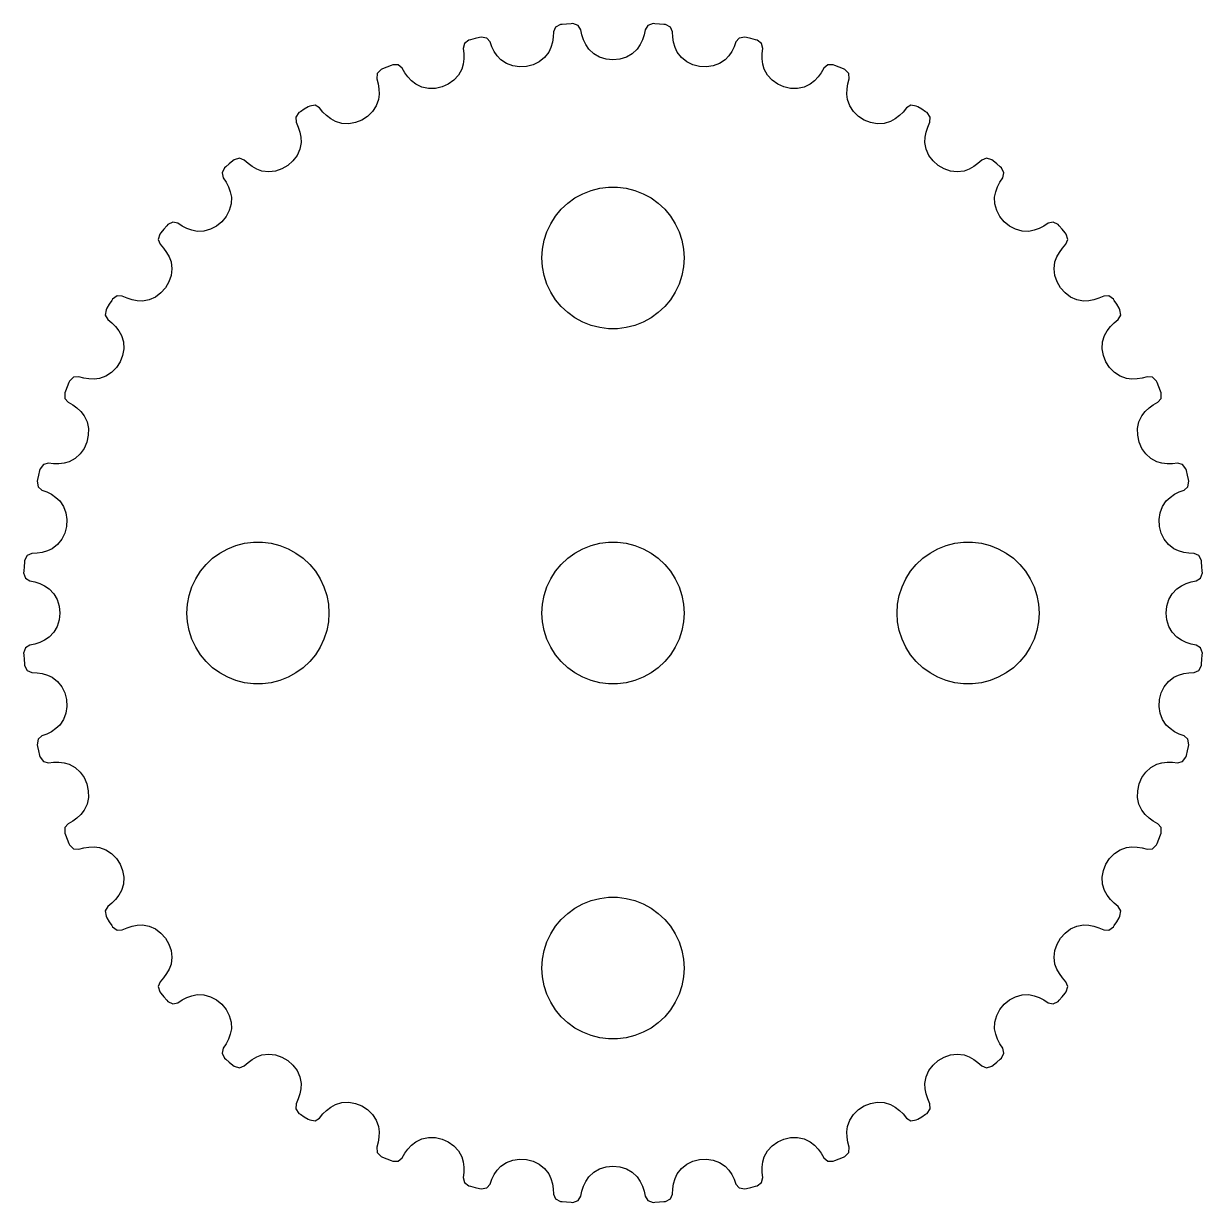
# Model space of a CAD drawing. Header units: metres. Extents: x -14 to 14, y 96 to 232.
# Drawn here: x -12.45 to 12.45, y 207.55 to 232.45 of the extents above; entities that cross this region are included whole.
import ezdxf

# ---------------------------------------------------------------- set-up
doc = ezdxf.new("R2010")
doc.units = ezdxf.units.M

msp = doc.modelspace()

# ---------------------------------------------------------------- linework, layer by layer
for p, q in [((-1.21602, 232.375), (-1.25708, 232.274)), ((-1.11101, 232.429), (-1.21602, 232.375)), ((-1.07671, 232.432), (-1.11101, 232.429)), ((-0.979034, 232.44), (-1.07671, 232.432)), ((-0.881302, 232.447), (-0.979034, 232.44)), ((-0.846939, 232.45), (-0.881302, 232.447)), ((-0.734589, 232.412), (-0.846939, 232.45)), ((-0.678375, 232.319), (-0.734589, 232.412)), ((-0.655991, 232.211), (-0.678375, 232.319)), ((0.678375, 232.319), (0.656052, 232.211)), ((0.734741, 232.412), (0.678375, 232.319)), ((0.846939, 232.45), (0.734741, 232.412)), ((0.881302, 232.447), (0.846939, 232.45)), ((0.979034, 232.44), (0.881302, 232.447)), ((1.07671, 232.432), (0.979034, 232.44)), ((1.11101, 232.429), (1.07671, 232.432)), ((1.21616, 232.374), (1.11101, 232.429)), ((1.25708, 232.274), (1.21616, 232.374)), ((-3.04161, 232.102), (-3.13686, 232.032)), ((-3.00822, 232.11), (-3.04161, 232.102)), ((-2.91301, 232.134), (-3.00822, 232.11)), ((-2.81763, 232.156), (-2.91301, 232.134)), ((-2.78404, 232.164), (-2.81763, 232.156)), ((-2.66728, 232.145), (-2.78404, 232.164)), ((-2.59717, 232.061), (-2.66728, 232.145)), ((-1.26227, 232.163), (-1.28096, 232.055)), ((-1.25708, 232.274), (-1.26227, 232.163)), ((-0.620392, 232.107), (-0.655991, 232.211)), ((-0.572189, 232.006), (-0.620392, 232.107)), ((0.620544, 232.107), (0.572357, 232.006)), ((0.656052, 232.211), (0.620544, 232.107)), ((1.26231, 232.163), (1.25708, 232.274)), ((1.28111, 232.055), (1.26231, 232.163)), ((2.66742, 232.145), (2.59717, 232.061)), ((2.78404, 232.164), (2.66742, 232.145)), ((2.81763, 232.156), (2.78404, 232.164)), ((2.91301, 232.134), (2.81763, 232.156)), ((3.00822, 232.11), (2.91301, 232.134)), ((3.04161, 232.102), (3.00822, 232.11)), ((3.13699, 232.032), (3.04161, 232.102)), ((-3.13686, 232.032), (-3.16162, 231.926)), ((-3.16162, 231.926), (-3.14952, 231.816)), ((-2.55817, 231.958), (-2.59717, 232.061)), ((-2.50664, 231.86), (-2.55817, 231.958)), ((-2.44327, 231.769), (-2.50664, 231.86)), ((-1.35741, 231.843), (-1.44673, 231.731)), ((-1.31281, 231.948), (-1.35741, 231.843)), ((-1.28096, 232.055), (-1.31281, 231.948)), ((-0.511993, 231.91), (-0.572189, 232.006)), ((-0.406158, 231.813), (-0.511993, 231.91)), ((0.511993, 231.91), (0.406158, 231.813)), ((0.572357, 232.006), (0.511993, 231.91)), ((1.31297, 231.948), (1.28111, 232.055)), ((1.35741, 231.843), (1.31297, 231.948)), ((1.44673, 231.731), (1.35741, 231.843)), ((2.50679, 231.86), (2.44344, 231.769)), ((2.55823, 231.958), (2.50679, 231.86)), ((2.59717, 232.061), (2.55823, 231.958)), ((3.16162, 231.926), (3.13699, 232.032)), ((3.14957, 231.816), (3.16162, 231.926)), ((-4.6526, 231.578), (-4.68457, 231.566)), ((-4.53429, 231.578), (-4.6526, 231.578)), ((-4.452, 231.507), (-4.53429, 231.578)), ((-3.16565, 231.595), (-3.19341, 231.485)), ((-3.15094, 231.706), (-3.16565, 231.595)), ((-3.14952, 231.816), (-3.15094, 231.706)), ((-2.3688, 231.683), (-2.44327, 231.769)), ((-2.24907, 231.604), (-2.3688, 231.683)), ((-2.11508, 231.554), (-2.24907, 231.604)), ((-1.6877, 231.578), (-1.82796, 231.541)), ((-1.55872, 231.642), (-1.6877, 231.578)), ((-1.44673, 231.731), (-1.55872, 231.642)), ((-0.281647, 231.742), (-0.406158, 231.813)), ((-0.144287, 231.7), (-0.281647, 231.742)), ((0, 231.685), (-0.144287, 231.7)), ((0.144287, 231.7), (0, 231.685)), ((0.281647, 231.742), (0.144287, 231.7)), ((0.406158, 231.813), (0.281647, 231.742)), ((1.55872, 231.642), (1.44673, 231.731)), ((1.6877, 231.578), (1.55872, 231.642)), ((1.82796, 231.541), (1.6877, 231.578)), ((2.24907, 231.604), (2.11508, 231.554)), ((2.3688, 231.683), (2.24907, 231.604)), ((2.44344, 231.769), (2.3688, 231.683)), ((3.15109, 231.706), (3.14957, 231.816)), ((3.16582, 231.595), (3.15109, 231.706)), ((3.19341, 231.485), (3.16582, 231.595)), ((4.53441, 231.578), (4.452, 231.507)), ((4.6526, 231.578), (4.53441, 231.578)), ((4.68457, 231.566), (4.6526, 231.578)), ((-4.98044, 231.393), (-4.9883, 231.284)), ((-4.89732, 231.477), (-4.98044, 231.393)), ((-4.86566, 231.491), (-4.89732, 231.477)), ((-4.77527, 231.529), (-4.86566, 231.491)), ((-4.68457, 231.566), (-4.77527, 231.529)), ((-4.39735, 231.411), (-4.452, 231.507)), ((-4.33116, 231.322), (-4.39735, 231.411)), ((-4.2542, 231.241), (-4.33116, 231.322)), ((-3.26402, 231.36), (-3.3607, 231.255)), ((-3.19341, 231.485), (-3.26402, 231.36)), ((-1.97273, 231.533), (-2.11508, 231.554)), ((-1.82796, 231.541), (-1.97273, 231.533)), ((1.97273, 231.533), (1.82796, 231.541)), ((2.11508, 231.554), (1.97273, 231.533)), ((3.26402, 231.36), (3.19341, 231.485)), ((3.3607, 231.255), (3.26402, 231.36)), ((4.3313, 231.322), (4.25436, 231.241)), ((4.3974, 231.411), (4.3313, 231.322)), ((4.452, 231.507), (4.3974, 231.411)), ((4.77527, 231.529), (4.68457, 231.566)), ((4.86566, 231.491), (4.77527, 231.529)), ((4.89732, 231.477), (4.86566, 231.491)), ((4.98058, 231.393), (4.89732, 231.477)), ((4.9883, 231.284), (4.98058, 231.393)), ((-4.9883, 231.284), (-4.95921, 231.178)), ((-4.95921, 231.178), (-4.94334, 231.069)), ((-4.16728, 231.169), (-4.2542, 231.241)), ((-4.03661, 231.109), (-4.16728, 231.169)), ((-3.89644, 231.081), (-4.03661, 231.109)), ((-3.75259, 231.082), (-3.89644, 231.081)), ((-3.6109, 231.113), (-3.75259, 231.082)), ((-3.47813, 231.172), (-3.6109, 231.113)), ((-3.3607, 231.255), (-3.47813, 231.172)), ((3.47813, 231.172), (3.3607, 231.255)), ((3.6109, 231.113), (3.47813, 231.172)), ((3.75259, 231.082), (3.6109, 231.113)), ((3.89644, 231.081), (3.75259, 231.082)), ((4.03661, 231.109), (3.89644, 231.081)), ((4.16728, 231.169), (4.03661, 231.109)), ((4.25436, 231.241), (4.16728, 231.169)), ((4.94348, 231.069), (4.95926, 231.178)), ((4.95926, 231.178), (4.9883, 231.284)), ((-4.95076, 230.844), (-5.00095, 230.71)), ((-4.94055, 230.957), (-4.95076, 230.844)), ((-4.94334, 231.069), (-4.94055, 230.957)), ((4.9407, 230.957), (4.94348, 231.069)), ((4.95076, 230.844), (4.9407, 230.957)), ((5.00095, 230.71), (4.95076, 230.844)), ((-6.6033, 230.588), (-6.63245, 230.57)), ((-6.51994, 230.64), (-6.6033, 230.588)), ((-6.43617, 230.69), (-6.51994, 230.64)), ((-6.4066, 230.708), (-6.43617, 230.69)), ((-6.28964, 230.726), (-6.4066, 230.708)), ((-6.19719, 230.668), (-6.28964, 230.726)), ((-6.12827, 230.582), (-6.19719, 230.668)), ((-6.04903, 230.505), (-6.12827, 230.582)), ((-5.07996, 230.59), (-5.18292, 230.49)), ((-5.00095, 230.71), (-5.07996, 230.59)), ((5.07996, 230.59), (5.00095, 230.71)), ((5.18292, 230.49), (5.07996, 230.59)), ((6.12831, 230.582), (6.04916, 230.505)), ((6.19719, 230.668), (6.12831, 230.582)), ((6.28976, 230.726), (6.19719, 230.668)), ((6.4066, 230.708), (6.28976, 230.726)), ((6.43617, 230.69), (6.4066, 230.708)), ((6.51994, 230.64), (6.43617, 230.69)), ((6.6033, 230.588), (6.51994, 230.64)), ((6.63245, 230.57), (6.6033, 230.588)), ((-6.63245, 230.57), (-6.7014, 230.474)), ((-6.7014, 230.474), (-6.69214, 230.365)), ((-6.69214, 230.365), (-6.64679, 230.265)), ((-5.96037, 230.438), (-6.04903, 230.505)), ((-5.86316, 230.379), (-5.96037, 230.438)), ((-5.72475, 230.341), (-5.86316, 230.379)), ((-5.58186, 230.335), (-5.72475, 230.341)), ((-5.44006, 230.359), (-5.58186, 230.335)), ((-5.30495, 230.412), (-5.44006, 230.359)), ((-5.18292, 230.49), (-5.30495, 230.412)), ((5.30495, 230.412), (5.18292, 230.49)), ((5.44006, 230.359), (5.30495, 230.412)), ((5.58186, 230.335), (5.44006, 230.359)), ((5.72475, 230.341), (5.58186, 230.335)), ((5.86316, 230.379), (5.72475, 230.341)), ((5.96053, 230.437), (5.86316, 230.379)), ((6.04916, 230.505), (5.96053, 230.437)), ((6.70151, 230.474), (6.63245, 230.57)), ((6.64684, 230.265), (6.69214, 230.365)), ((6.69214, 230.365), (6.70151, 230.474)), ((-6.64679, 230.265), (-6.61401, 230.159)), ((-6.61401, 230.159), (-6.59381, 230.049)), ((6.59395, 230.049), (6.61414, 230.159)), ((6.61414, 230.159), (6.64684, 230.265)), ((-6.58621, 229.936), (-6.61473, 229.795)), ((-6.59381, 230.049), (-6.58621, 229.936)), ((6.58621, 229.936), (6.59395, 230.049)), ((6.61473, 229.795), (6.58621, 229.936)), ((-7.89012, 229.61), (-8.00284, 229.574)), ((-7.78981, 229.568), (-7.89012, 229.61)), ((-6.6741, 229.665), (-6.7601, 229.55)), ((-6.61473, 229.795), (-6.6741, 229.665)), ((6.6741, 229.665), (6.61473, 229.795)), ((6.7601, 229.55), (6.6741, 229.665)), ((7.89024, 229.61), (7.78981, 229.568)), ((8.00284, 229.574), (7.89024, 229.61)), ((-8.20425, 229.402), (-8.25734, 229.296)), ((-8.17833, 229.425), (-8.20425, 229.402)), ((-8.10406, 229.489), (-8.17833, 229.425)), ((-8.02928, 229.552), (-8.10406, 229.489)), ((-8.00284, 229.574), (-8.02928, 229.552)), ((-7.70827, 229.493), (-7.78981, 229.568)), ((-7.61795, 229.43), (-7.70827, 229.493)), ((-7.51978, 229.377), (-7.61795, 229.43)), ((-7.41466, 229.334), (-7.51978, 229.377)), ((-7.27193, 229.318), (-7.41466, 229.334)), ((-7.12982, 229.334), (-7.27193, 229.318)), ((-6.99358, 229.38), (-7.12982, 229.334)), ((-6.86835, 229.453), (-6.99358, 229.38)), ((-6.7601, 229.55), (-6.86835, 229.453)), ((6.86835, 229.453), (6.7601, 229.55)), ((6.99358, 229.38), (6.86835, 229.453)), ((7.12982, 229.334), (6.99358, 229.38)), ((7.27193, 229.318), (7.12982, 229.334)), ((7.41466, 229.334), (7.27193, 229.318)), ((7.51991, 229.377), (7.41466, 229.334)), ((7.61809, 229.43), (7.51991, 229.377)), ((7.70831, 229.493), (7.61809, 229.43)), ((7.78981, 229.568), (7.70831, 229.493)), ((8.02928, 229.552), (8.00284, 229.574)), ((8.10406, 229.489), (8.02928, 229.552)), ((8.17833, 229.425), (8.10406, 229.489)), ((8.20425, 229.402), (8.17833, 229.425)), ((8.25745, 229.296), (8.20425, 229.402)), ((-8.25734, 229.296), (-8.23122, 229.191)), ((-8.23122, 229.191), (-8.17072, 229.099)), ((-8.17072, 229.099), (-8.12183, 228.999)), ((8.12193, 228.999), (8.17075, 229.098)), ((8.17075, 229.098), (8.23122, 229.191)), ((8.23122, 229.191), (8.25745, 229.296)), ((-8.12183, 228.999), (-8.08469, 228.894)), ((-8.08469, 228.894), (-8.05949, 228.784)), ((-0.803726, 228.766), (-0.638657, 228.857)), ((-0.638657, 228.857), (-0.463516, 228.927)), ((-0.463516, 228.927), (-0.281067, 228.973)), ((-0.281067, 228.973), (-0.094177, 228.997)), ((-0.094177, 228.997), (0.094177, 228.997)), ((0.094177, 228.997), (0.281067, 228.973)), ((0.281067, 228.973), (0.463516, 228.927)), ((0.463516, 228.927), (0.638657, 228.857)), ((0.638657, 228.857), (0.803726, 228.766)), ((8.05949, 228.784), (8.08481, 228.894)), ((8.08481, 228.894), (8.12193, 228.999)), ((-8.06563, 228.64), (-8.10393, 228.502)), ((-8.05949, 228.784), (-8.06563, 228.64)), ((-1.09344, 228.527), (-0.956131, 228.656)), ((-0.956131, 228.656), (-0.803726, 228.766)), ((0.803726, 228.766), (0.956131, 228.656)), ((0.956131, 228.656), (1.09344, 228.527)), ((8.06563, 228.64), (8.05949, 228.784)), ((8.10393, 228.502), (8.06563, 228.64)), ((-8.17082, 228.375), (-8.26263, 228.263)), ((-8.10393, 228.502), (-8.17082, 228.375)), ((-1.31445, 228.223), (-1.21352, 228.382)), ((-1.21352, 228.382), (-1.09344, 228.527)), ((1.09344, 228.527), (1.21352, 228.382)), ((1.21352, 228.382), (1.31445, 228.223)), ((8.17082, 228.375), (8.10393, 228.502)), ((8.26263, 228.263), (8.17082, 228.375)), ((-9.48863, 228.104), (-9.552, 228.029)), ((-9.4247, 228.178), (-9.48863, 228.104)), ((-9.40202, 228.204), (-9.4247, 228.178)), ((-9.29633, 228.257), (-9.40202, 228.204)), ((-9.1906, 228.231), (-9.29633, 228.257)), ((-9.09848, 228.171), (-9.1906, 228.231)), ((-8.9993, 228.122), (-9.09848, 228.171)), ((-8.89401, 228.085), (-8.9993, 228.122)), ((-8.78358, 228.059), (-8.89401, 228.085)), ((-8.50224, 228.104), (-8.64003, 228.066)), ((-8.37488, 228.171), (-8.50224, 228.104)), ((-8.26263, 228.263), (-8.37488, 228.171)), ((-1.39465, 228.052), (-1.31445, 228.223)), ((1.31445, 228.223), (1.39465, 228.052)), ((8.37488, 228.171), (8.26263, 228.263)), ((8.50224, 228.104), (8.37488, 228.171)), ((8.64003, 228.066), (8.50224, 228.104)), ((8.89413, 228.085), (8.78358, 228.059)), ((8.99942, 228.122), (8.89413, 228.085)), ((9.09851, 228.171), (8.99942, 228.122)), ((9.1906, 228.231), (9.09851, 228.171)), ((9.29643, 228.257), (9.1906, 228.231)), ((9.40202, 228.204), (9.29643, 228.257)), ((9.4247, 228.178), (9.40202, 228.204)), ((9.48863, 228.104), (9.4247, 228.178)), ((9.552, 228.029), (9.48863, 228.104)), ((-9.57405, 228.003), (-9.60997, 227.89)), ((-9.60997, 227.89), (-9.5676, 227.79)), ((-9.552, 228.029), (-9.57405, 228.003)), ((-8.64003, 228.066), (-8.78358, 228.059)), ((-1.48816, 227.688), (-1.45287, 227.873)), ((-1.45287, 227.873), (-1.39465, 228.052)), ((1.39465, 228.052), (1.45287, 227.873)), ((1.45287, 227.873), (1.48816, 227.688)), ((8.78358, 228.059), (8.64003, 228.066)), ((9.57405, 228.003), (9.552, 228.029)), ((9.5676, 227.79), (9.61005, 227.89)), ((9.61005, 227.89), (9.57405, 228.003)), ((-9.5676, 227.79), (-9.49344, 227.708)), ((-9.49344, 227.708), (-9.42964, 227.618)), ((-9.42964, 227.618), (-9.37651, 227.52)), ((-1.5, 227.5), (-1.48816, 227.688)), ((1.48816, 227.688), (1.5, 227.5)), ((9.37662, 227.52), (9.42973, 227.618)), ((9.42973, 227.618), (9.49347, 227.708)), ((9.49347, 227.708), (9.5676, 227.79)), ((-9.37651, 227.52), (-9.33434, 227.415)), ((-9.33434, 227.415), (-9.31793, 227.272)), ((-1.48816, 227.312), (-1.5, 227.5)), ((1.5, 227.5), (1.48816, 227.312)), ((9.31793, 227.272), (9.33434, 227.415)), ((9.33434, 227.415), (9.37662, 227.52)), ((-9.3342, 227.13), (-9.38034, 226.994)), ((-9.31793, 227.272), (-9.3342, 227.13)), ((-1.45287, 227.127), (-1.48816, 227.312)), ((-1.39465, 226.948), (-1.45287, 227.127)), ((1.45287, 227.127), (1.39465, 226.948)), ((1.48816, 227.312), (1.45287, 227.127)), ((9.3342, 227.13), (9.31793, 227.272)), ((9.38034, 226.994), (9.3342, 227.13)), ((-9.45348, 226.868), (-9.54997, 226.76)), ((-9.38034, 226.994), (-9.45348, 226.868)), ((-1.31445, 226.777), (-1.39465, 226.948)), ((1.39465, 226.948), (1.31445, 226.777)), ((9.45348, 226.868), (9.38034, 226.994)), ((9.54997, 226.76), (9.45348, 226.868)), ((-10.588, 226.603), (-10.6396, 226.52)), ((-10.5697, 226.632), (-10.588, 226.603)), ((-10.4736, 226.702), (-10.5697, 226.632)), ((-10.3651, 226.692), (-10.4736, 226.702)), ((-10.2646, 226.647), (-10.3651, 226.692)), ((-10.1591, 226.614), (-10.2646, 226.647)), ((-10.0493, 226.594), (-10.1591, 226.614)), ((-9.93622, 226.586), (-10.0493, 226.594)), ((-9.79541, 226.615), (-9.93622, 226.586)), ((-9.6653, 226.674), (-9.79541, 226.615)), ((-9.54997, 226.76), (-9.6653, 226.674)), ((-1.21352, 226.618), (-1.31445, 226.777)), ((-1.09344, 226.473), (-1.21352, 226.618)), ((1.21352, 226.618), (1.09344, 226.473)), ((1.31445, 226.777), (1.21352, 226.618)), ((9.6653, 226.674), (9.54997, 226.76)), ((9.79541, 226.615), (9.6653, 226.674)), ((9.93622, 226.586), (9.79541, 226.615)), ((10.0494, 226.594), (9.93622, 226.586)), ((10.1591, 226.614), (10.0494, 226.594)), ((10.2647, 226.647), (10.1591, 226.614)), ((10.3651, 226.692), (10.2647, 226.647)), ((10.4737, 226.701), (10.3651, 226.692)), ((10.5697, 226.632), (10.4737, 226.701)), ((10.588, 226.603), (10.5697, 226.632)), ((10.6396, 226.52), (10.588, 226.603)), ((-10.7081, 226.407), (-10.726, 226.29)), ((-10.6904, 226.436), (-10.7081, 226.407)), ((-10.6396, 226.52), (-10.6904, 226.436)), ((-0.956131, 226.344), (-1.09344, 226.473)), ((-0.803726, 226.234), (-0.956131, 226.344)), ((0.956131, 226.344), (0.803726, 226.234)), ((1.09344, 226.473), (0.956131, 226.344)), ((10.6904, 226.436), (10.6396, 226.52)), ((10.7081, 226.407), (10.6904, 226.436)), ((10.726, 226.29), (10.7081, 226.407)), ((-10.726, 226.29), (-10.6684, 226.197)), ((-10.6684, 226.197), (-10.5824, 226.128)), ((-10.5824, 226.128), (-10.5053, 226.049)), ((-0.638657, 226.143), (-0.803726, 226.234)), ((-0.463516, 226.073), (-0.638657, 226.143)), ((0.638657, 226.143), (0.463516, 226.073)), ((0.803726, 226.234), (0.638657, 226.143)), ((10.5054, 226.049), (10.5824, 226.128)), ((10.5824, 226.128), (10.6684, 226.197)), ((10.6684, 226.197), (10.726, 226.29)), ((-10.5053, 226.049), (-10.4374, 225.961)), ((-10.4374, 225.961), (-10.3793, 225.863)), ((-10.3793, 225.863), (-10.3408, 225.725)), ((-0.281067, 226.027), (-0.463516, 226.073)), ((-0.094177, 226.003), (-0.281067, 226.027)), ((0.094177, 226.003), (-0.094177, 226.003)), ((0.281067, 226.027), (0.094177, 226.003)), ((0.463516, 226.073), (0.281067, 226.027)), ((10.3408, 225.725), (10.3793, 225.863)), ((10.3793, 225.863), (10.4375, 225.96)), ((10.4375, 225.96), (10.5054, 226.049)), ((-10.3408, 225.725), (-10.3346, 225.582)), ((10.3346, 225.582), (10.3408, 225.725)), ((-10.3589, 225.44), (-10.4115, 225.305)), ((-10.3346, 225.582), (-10.3589, 225.44)), ((10.3589, 225.44), (10.3346, 225.582)), ((10.4115, 225.305), (10.3589, 225.44)), ((-10.4899, 225.183), (-10.5904, 225.08)), ((-10.4115, 225.305), (-10.4899, 225.183)), ((10.4899, 225.183), (10.4115, 225.305)), ((10.5904, 225.08), (10.4899, 225.183)), ((-11.4907, 224.866), (-11.5285, 224.775)), ((-11.4771, 224.897), (-11.4907, 224.866)), ((-11.393, 224.981), (-11.4771, 224.897)), ((-11.2844, 224.988), (-11.393, 224.981)), ((-11.1781, 224.959), (-11.2844, 224.988)), ((-11.0687, 224.943), (-11.1781, 224.959)), ((-10.9571, 224.941), (-11.0687, 224.943)), ((-10.8442, 224.951), (-10.9571, 224.941)), ((-10.7096, 225.001), (-10.8442, 224.951)), ((-10.5904, 225.08), (-10.7096, 225.001)), ((10.7096, 225.001), (10.5904, 225.08)), ((10.8442, 224.951), (10.7096, 225.001)), ((10.9571, 224.941), (10.8442, 224.951)), ((11.0687, 224.943), (10.9571, 224.941)), ((11.1781, 224.959), (11.0687, 224.943)), ((11.2844, 224.988), (11.1781, 224.959)), ((11.3931, 224.98), (11.2844, 224.988)), ((11.4771, 224.897), (11.3931, 224.98)), ((11.4907, 224.866), (11.4771, 224.897)), ((11.5285, 224.775), (11.4907, 224.866)), ((-11.5657, 224.685), (-11.5785, 224.653)), ((-11.5785, 224.653), (-11.5778, 224.534)), ((-11.5285, 224.775), (-11.5657, 224.685)), ((11.5657, 224.685), (11.5285, 224.775)), ((11.5785, 224.653), (11.5657, 224.685)), ((11.5779, 224.534), (11.5785, 224.653)), ((-11.5778, 224.534), (-11.5065, 224.452)), ((-11.5065, 224.452), (-11.4108, 224.397)), ((-11.4108, 224.397), (-11.3223, 224.331)), ((11.3223, 224.331), (11.4108, 224.397)), ((11.4108, 224.397), (11.5065, 224.452)), ((11.5065, 224.452), (11.5779, 224.534)), ((-11.3223, 224.331), (-11.2414, 224.254)), ((-11.2414, 224.254), (-11.1687, 224.167)), ((-11.1687, 224.167), (-11.109, 224.037)), ((11.109, 224.037), (11.1687, 224.167)), ((11.1687, 224.167), (11.2414, 224.254)), ((11.2414, 224.254), (11.3223, 224.331)), ((-11.109, 224.037), (-11.0806, 223.896)), ((-11.0806, 223.896), (-11.0824, 223.753)), ((11.0806, 223.896), (11.109, 224.037)), ((11.0824, 223.753), (11.0806, 223.896)), ((-11.1132, 223.611), (-11.1716, 223.478)), ((-11.0824, 223.753), (-11.1132, 223.611)), ((11.1132, 223.611), (11.0824, 223.753)), ((11.1716, 223.478), (11.1132, 223.611)), ((-11.2547, 223.361), (-11.36, 223.264)), ((-11.1716, 223.478), (-11.2547, 223.361)), ((11.2547, 223.361), (11.1716, 223.478)), ((11.36, 223.264), (11.2547, 223.361)), ((-12.0319, 223.137), (-12.1019, 223.042)), ((-11.9258, 223.162), (-12.0319, 223.137)), ((-11.8163, 223.15), (-11.9258, 223.162)), ((-11.7057, 223.151), (-11.8163, 223.15)), ((-11.5951, 223.166), (-11.7057, 223.151)), ((-11.4852, 223.193), (-11.5951, 223.166)), ((-11.36, 223.264), (-11.4852, 223.193)), ((11.4852, 223.193), (11.36, 223.264)), ((11.5951, 223.166), (11.4852, 223.193)), ((11.7058, 223.151), (11.5951, 223.166)), ((11.8163, 223.15), (11.7058, 223.151)), ((11.9258, 223.162), (11.8163, 223.15)), ((12.0319, 223.137), (11.9258, 223.162)), ((12.1019, 223.042), (12.0319, 223.137)), ((-12.1336, 222.913), (-12.1561, 222.818)), ((-12.1104, 223.008), (-12.1336, 222.913)), ((-12.1019, 223.042), (-12.1104, 223.008)), ((12.1104, 223.008), (12.1019, 223.042)), ((12.1336, 222.913), (12.1104, 223.008)), ((12.1561, 222.818), (12.1336, 222.913)), ((-12.1561, 222.818), (-12.1638, 222.784)), ((-12.1638, 222.784), (-12.1446, 222.667)), ((-12.1446, 222.667), (-12.0613, 222.597)), ((12.0613, 222.597), (12.1447, 222.667)), ((12.1447, 222.667), (12.1638, 222.784)), ((12.1638, 222.784), (12.1561, 222.818)), ((-12.0613, 222.597), (-11.9582, 222.558)), ((-11.9582, 222.558), (-11.8604, 222.507)), ((-11.8604, 222.507), (-11.7685, 222.443)), ((-11.7685, 222.443), (-11.6831, 222.369)), ((-11.6831, 222.369), (-11.6037, 222.249)), ((11.6037, 222.249), (11.6831, 222.369)), ((11.6831, 222.369), (11.7685, 222.443)), ((11.7685, 222.443), (11.8604, 222.507)), ((11.8604, 222.507), (11.9582, 222.558)), ((11.9582, 222.558), (12.0613, 222.597)), ((-11.6037, 222.249), (-11.5537, 222.115)), ((-11.5537, 222.115), (-11.533, 221.973)), ((11.533, 221.973), (11.5537, 222.115)), ((11.5537, 222.115), (11.6037, 222.249)), ((-11.533, 221.973), (-11.5413, 221.828)), ((11.5413, 221.828), (11.533, 221.973)), ((-11.5781, 221.688), (-11.6418, 221.559)), ((-11.5413, 221.828), (-11.5781, 221.688)), ((11.5781, 221.688), (11.5413, 221.828)), ((11.6418, 221.559), (11.5781, 221.688)), ((-11.7308, 221.447), (-11.8433, 221.357)), ((-11.6418, 221.559), (-11.7308, 221.447)), ((-8.13866, 221.357), (-7.96352, 221.427)), ((-7.96352, 221.427), (-7.78107, 221.473)), ((-7.78107, 221.473), (-7.59418, 221.497)), ((-7.59418, 221.497), (-7.40581, 221.497)), ((-7.40581, 221.497), (-7.21892, 221.473)), ((-7.21892, 221.473), (-7.03647, 221.427)), ((-7.03647, 221.427), (-6.86133, 221.357)), ((-0.638657, 221.357), (-0.463516, 221.427)), ((-0.463516, 221.427), (-0.281067, 221.473)), ((-0.281067, 221.473), (-0.094177, 221.497)), ((-0.094177, 221.497), (0.094177, 221.497)), ((0.094177, 221.497), (0.281067, 221.473)), ((0.281067, 221.473), (0.463516, 221.427)), ((0.463516, 221.427), (0.638657, 221.357)), ((6.86133, 221.357), (7.03647, 221.427)), ((7.03647, 221.427), (7.21892, 221.473)), ((7.21892, 221.473), (7.40581, 221.497)), ((7.40581, 221.497), (7.59418, 221.497)), ((7.59418, 221.497), (7.78107, 221.473)), ((7.78107, 221.473), (7.96352, 221.427)), ((7.96352, 221.427), (8.13866, 221.357)), ((11.7308, 221.447), (11.6418, 221.559)), ((11.8433, 221.357), (11.7308, 221.447)), ((-12.3745, 221.216), (-12.4287, 221.111)), ((-12.2735, 221.257), (-12.3745, 221.216)), ((-12.1635, 221.262), (-12.2735, 221.257)), ((-12.0546, 221.281), (-12.1635, 221.262)), ((-11.9476, 221.313), (-12.0546, 221.281)), ((-11.8433, 221.357), (-11.9476, 221.313)), ((-8.59344, 221.027), (-8.45613, 221.156)), ((-8.45613, 221.156), (-8.30373, 221.266)), ((-8.30373, 221.266), (-8.13866, 221.357)), ((-6.86133, 221.357), (-6.69626, 221.266)), ((-6.69626, 221.266), (-6.54385, 221.156)), ((-6.54385, 221.156), (-6.40654, 221.027)), ((-1.09344, 221.027), (-0.956131, 221.156)), ((-0.956131, 221.156), (-0.803726, 221.266)), ((-0.803726, 221.266), (-0.638657, 221.357)), ((0.638657, 221.357), (0.803726, 221.266)), ((0.803726, 221.266), (0.956131, 221.156)), ((0.956131, 221.156), (1.09344, 221.027)), ((6.40654, 221.027), (6.54385, 221.156)), ((6.54385, 221.156), (6.69626, 221.266)), ((6.69626, 221.266), (6.86133, 221.357)), ((8.13866, 221.357), (8.30373, 221.266)), ((8.30373, 221.266), (8.45613, 221.156)), ((8.45613, 221.156), (8.59344, 221.027)), ((11.9476, 221.313), (11.8433, 221.357)), ((12.0546, 221.281), (11.9476, 221.313)), ((12.1635, 221.262), (12.0546, 221.281)), ((12.2735, 221.257), (12.1635, 221.262)), ((12.3745, 221.216), (12.2735, 221.257)), ((12.4287, 221.111), (12.3745, 221.216)), ((-12.4472, 220.881), (-12.4495, 220.847)), ((-12.4399, 220.979), (-12.4472, 220.881)), ((-12.4319, 221.077), (-12.4399, 220.979)), ((-12.4287, 221.111), (-12.4319, 221.077)), ((-8.81445, 220.723), (-8.71352, 220.882)), ((-8.71352, 220.882), (-8.59344, 221.027)), ((-6.40654, 221.027), (-6.28647, 220.882)), ((-6.28647, 220.882), (-6.18553, 220.723)), ((-1.31445, 220.723), (-1.21352, 220.882)), ((-1.21352, 220.882), (-1.09344, 221.027)), ((1.09344, 221.027), (1.21352, 220.882)), ((1.21352, 220.882), (1.31445, 220.723)), ((6.18553, 220.723), (6.28647, 220.882)), ((6.28647, 220.882), (6.40654, 221.027)), ((8.59344, 221.027), (8.71352, 220.882)), ((8.71352, 220.882), (8.81445, 220.723)), ((12.4319, 221.077), (12.4287, 221.111)), ((12.4399, 220.979), (12.4319, 221.077)), ((12.4472, 220.881), (12.4399, 220.979)), ((12.4495, 220.847), (12.4472, 220.881)), ((-12.4495, 220.847), (-12.4124, 220.735)), ((-12.4124, 220.735), (-12.3191, 220.678)), ((-12.3191, 220.678), (-12.2112, 220.656)), ((-12.2112, 220.656), (-12.1066, 220.621)), ((-12.1066, 220.621), (-12.0059, 220.572)), ((-8.89465, 220.552), (-8.81445, 220.723)), ((-6.18553, 220.723), (-6.10533, 220.552)), ((-1.39465, 220.552), (-1.31445, 220.723)), ((1.31445, 220.723), (1.39465, 220.552)), ((6.10533, 220.552), (6.18553, 220.723)), ((8.81445, 220.723), (8.89465, 220.552)), ((12.0059, 220.572), (12.1066, 220.62)), ((12.1066, 220.62), (12.2112, 220.656)), ((12.2112, 220.656), (12.3191, 220.678)), ((12.3191, 220.678), (12.4124, 220.735)), ((12.4124, 220.735), (12.4495, 220.847)), ((-12.0059, 220.572), (-11.9099, 220.512)), ((-11.9099, 220.512), (-11.8127, 220.406)), ((-11.8127, 220.406), (-11.7423, 220.282)), ((-8.98816, 220.188), (-8.95287, 220.373)), ((-8.95287, 220.373), (-8.89465, 220.552)), ((-6.10533, 220.552), (-6.04712, 220.373)), ((-6.04712, 220.373), (-6.01183, 220.188)), ((-1.48816, 220.188), (-1.45287, 220.373)), ((-1.45287, 220.373), (-1.39465, 220.552)), ((1.39465, 220.552), (1.45287, 220.373)), ((1.45287, 220.373), (1.48816, 220.188)), ((6.01183, 220.188), (6.04712, 220.373)), ((6.04712, 220.373), (6.10533, 220.552)), ((8.89465, 220.552), (8.95287, 220.373)), ((8.95287, 220.373), (8.98816, 220.188)), ((11.7423, 220.282), (11.8127, 220.406)), ((11.8127, 220.406), (11.9099, 220.512)), ((11.9099, 220.512), (12.0059, 220.572)), ((-11.7423, 220.282), (-11.6996, 220.144)), ((-11.6996, 220.144), (-11.6852, 220)), ((-9, 220), (-8.98816, 220.188)), ((-6.01183, 220.188), (-6, 220)), ((-1.5, 220), (-1.48816, 220.188)), ((1.48816, 220.188), (1.5, 220)), ((6, 220), (6.01183, 220.188)), ((8.98816, 220.188), (9, 220)), ((11.6852, 220), (11.6996, 220.144)), ((11.6996, 220.144), (11.7423, 220.282)), ((-11.6852, 220), (-11.6996, 219.856)), ((-8.98816, 219.812), (-9, 220)), ((-6, 220), (-6.01183, 219.812)), ((-1.48816, 219.812), (-1.5, 220)), ((1.5, 220), (1.48816, 219.812)), ((6.01183, 219.812), (6, 220)), ((9, 220), (8.98816, 219.812)), ((11.6996, 219.856), (11.6852, 220)), ((-11.7423, 219.718), (-11.8127, 219.594)), ((-11.6996, 219.856), (-11.7423, 219.718)), ((-8.95287, 219.627), (-8.98816, 219.812)), ((-8.89465, 219.448), (-8.95287, 219.627)), ((-6.04712, 219.627), (-6.10533, 219.448)), ((-6.01183, 219.812), (-6.04712, 219.627)), ((-1.45287, 219.627), (-1.48816, 219.812)), ((-1.39465, 219.448), (-1.45287, 219.627)), ((1.45287, 219.627), (1.39465, 219.448)), ((1.48816, 219.812), (1.45287, 219.627)), ((6.04712, 219.627), (6.01183, 219.812)), ((6.10533, 219.448), (6.04712, 219.627)), ((8.95287, 219.627), (8.89465, 219.448)), ((8.98816, 219.812), (8.95287, 219.627)), ((11.7423, 219.718), (11.6996, 219.856)), ((11.8127, 219.594), (11.7423, 219.718)), ((-12.1066, 219.38), (-12.2112, 219.344)), ((-12.0059, 219.428), (-12.1066, 219.38)), ((-11.9099, 219.488), (-12.0059, 219.428)), ((-11.8127, 219.594), (-11.9099, 219.488)), ((-8.81445, 219.277), (-8.89465, 219.448)), ((-6.10533, 219.448), (-6.18553, 219.277)), ((-1.31445, 219.277), (-1.39465, 219.448)), ((1.39465, 219.448), (1.31445, 219.277)), ((6.18553, 219.277), (6.10533, 219.448)), ((8.89465, 219.448), (8.81445, 219.277)), ((11.9099, 219.488), (11.8127, 219.594)), ((12.0059, 219.428), (11.9099, 219.488)), ((12.1066, 219.379), (12.0059, 219.428)), ((12.2112, 219.344), (12.1066, 219.379)), ((-12.4124, 219.265), (-12.4495, 219.153)), ((-12.4495, 219.153), (-12.4472, 219.119)), ((-12.3191, 219.322), (-12.4124, 219.265)), ((-12.2112, 219.344), (-12.3191, 219.322)), ((-8.71352, 219.118), (-8.81445, 219.277)), ((-6.18553, 219.277), (-6.28647, 219.118)), ((-1.21352, 219.118), (-1.31445, 219.277)), ((1.31445, 219.277), (1.21352, 219.118)), ((6.28647, 219.118), (6.18553, 219.277)), ((8.81445, 219.277), (8.71352, 219.118)), ((12.3191, 219.322), (12.2112, 219.344)), ((12.4124, 219.265), (12.3191, 219.322)), ((12.4495, 219.153), (12.4124, 219.265)), ((12.4472, 219.119), (12.4495, 219.153)), ((-12.4472, 219.119), (-12.4399, 219.021)), ((-12.4399, 219.021), (-12.4319, 218.923)), ((-12.4319, 218.923), (-12.4287, 218.889)), ((-12.4287, 218.889), (-12.3745, 218.784)), ((-8.59344, 218.973), (-8.71352, 219.118)), ((-8.45613, 218.844), (-8.59344, 218.973)), ((-6.40654, 218.973), (-6.54385, 218.844)), ((-6.28647, 219.118), (-6.40654, 218.973)), ((-1.09344, 218.973), (-1.21352, 219.118)), ((-0.956131, 218.844), (-1.09344, 218.973)), ((1.09344, 218.973), (0.956131, 218.844)), ((1.21352, 219.118), (1.09344, 218.973)), ((6.40654, 218.973), (6.28647, 219.118)), ((6.54385, 218.844), (6.40654, 218.973)), ((8.59344, 218.973), (8.45613, 218.844)), ((8.71352, 219.118), (8.59344, 218.973)), ((12.3745, 218.784), (12.4287, 218.889)), ((12.4287, 218.889), (12.4319, 218.923)), ((12.4319, 218.923), (12.4399, 219.021)), ((12.4399, 219.021), (12.4472, 219.119)), ((-12.3745, 218.784), (-12.2735, 218.743)), ((-12.2735, 218.743), (-12.1635, 218.738)), ((-12.1635, 218.738), (-12.0546, 218.719)), ((-12.0546, 218.719), (-11.9476, 218.687)), ((-11.9476, 218.687), (-11.8433, 218.643)), ((-11.8433, 218.643), (-11.7308, 218.553)), ((-8.30373, 218.734), (-8.45613, 218.844)), ((-8.13866, 218.643), (-8.30373, 218.734)), ((-7.96352, 218.573), (-8.13866, 218.643)), ((-6.86133, 218.643), (-7.03647, 218.573)), ((-6.69626, 218.734), (-6.86133, 218.643)), ((-6.54385, 218.844), (-6.69626, 218.734)), ((-0.803726, 218.734), (-0.956131, 218.844)), ((-0.638657, 218.643), (-0.803726, 218.734)), ((-0.463516, 218.573), (-0.638657, 218.643)), ((0.638657, 218.643), (0.463516, 218.573)), ((0.803726, 218.734), (0.638657, 218.643)), ((0.956131, 218.844), (0.803726, 218.734)), ((6.69626, 218.734), (6.54385, 218.844)), ((6.86133, 218.643), (6.69626, 218.734)), ((7.03647, 218.573), (6.86133, 218.643)), ((8.13866, 218.643), (7.96352, 218.573)), ((8.30373, 218.734), (8.13866, 218.643)), ((8.45613, 218.844), (8.30373, 218.734)), ((11.7308, 218.553), (11.8433, 218.643)), ((11.8433, 218.643), (11.9476, 218.687)), ((11.9476, 218.687), (12.0546, 218.719)), ((12.0546, 218.719), (12.1635, 218.738)), ((12.1635, 218.738), (12.2735, 218.743)), ((12.2735, 218.743), (12.3745, 218.784)), ((-11.7308, 218.553), (-11.6418, 218.441)), ((-11.6418, 218.441), (-11.5781, 218.312)), ((-7.78107, 218.527), (-7.96352, 218.573)), ((-7.59418, 218.503), (-7.78107, 218.527)), ((-7.40581, 218.503), (-7.59418, 218.503)), ((-7.21892, 218.527), (-7.40581, 218.503)), ((-7.03647, 218.573), (-7.21892, 218.527)), ((-0.281067, 218.527), (-0.463516, 218.573)), ((-0.094177, 218.503), (-0.281067, 218.527)), ((0.094177, 218.503), (-0.094177, 218.503)), ((0.281067, 218.527), (0.094177, 218.503)), ((0.463516, 218.573), (0.281067, 218.527)), ((7.21892, 218.527), (7.03647, 218.573)), ((7.40581, 218.503), (7.21892, 218.527)), ((7.59418, 218.503), (7.40581, 218.503)), ((7.78107, 218.527), (7.59418, 218.503)), ((7.96352, 218.573), (7.78107, 218.527)), ((11.5781, 218.312), (11.6418, 218.441)), ((11.6418, 218.441), (11.7308, 218.553)), ((-11.5781, 218.312), (-11.5413, 218.172)), ((-11.5413, 218.172), (-11.533, 218.027)), ((11.533, 218.027), (11.5413, 218.172)), ((11.5413, 218.172), (11.5781, 218.312)), ((-11.5537, 217.885), (-11.6037, 217.751)), ((-11.533, 218.027), (-11.5537, 217.885)), ((11.5537, 217.885), (11.533, 218.027)), ((11.6037, 217.751), (11.5537, 217.885)), ((-11.6831, 217.631), (-11.7685, 217.557)), ((-11.6037, 217.751), (-11.6831, 217.631)), ((11.6831, 217.631), (11.6037, 217.751)), ((11.7685, 217.557), (11.6831, 217.631)), ((-12.0613, 217.403), (-12.1447, 217.333)), ((-11.9582, 217.442), (-12.0613, 217.403)), ((-11.8604, 217.493), (-11.9582, 217.442)), ((-11.7685, 217.557), (-11.8604, 217.493)), ((11.8604, 217.493), (11.7685, 217.557)), ((11.9582, 217.442), (11.8604, 217.493)), ((12.0613, 217.403), (11.9582, 217.442)), ((12.1446, 217.333), (12.0613, 217.403)), ((-12.1447, 217.333), (-12.1638, 217.216)), ((-12.1638, 217.216), (-12.1561, 217.182)), ((-12.1561, 217.182), (-12.1336, 217.087)), ((12.1336, 217.087), (12.1561, 217.182)), ((12.1638, 217.216), (12.1446, 217.333)), ((12.1561, 217.182), (12.1638, 217.216)), ((-12.1336, 217.087), (-12.1104, 216.992)), ((-12.1104, 216.992), (-12.1019, 216.958)), ((-12.1019, 216.958), (-12.0319, 216.863)), ((12.0319, 216.863), (12.1019, 216.958)), ((12.1019, 216.958), (12.1104, 216.992)), ((12.1104, 216.992), (12.1336, 217.087)), ((-12.0319, 216.863), (-11.9258, 216.838)), ((-11.9258, 216.838), (-11.8163, 216.85)), ((-11.8163, 216.85), (-11.7058, 216.849)), ((-11.7058, 216.849), (-11.5951, 216.834)), ((-11.5951, 216.834), (-11.4852, 216.807)), ((-11.4852, 216.807), (-11.36, 216.736)), ((-11.36, 216.736), (-11.2547, 216.639)), ((-11.2547, 216.639), (-11.1716, 216.522)), ((11.1716, 216.522), (11.2547, 216.639)), ((11.2547, 216.639), (11.36, 216.736)), ((11.36, 216.736), (11.4852, 216.807)), ((11.4852, 216.807), (11.5951, 216.834)), ((11.5951, 216.834), (11.7057, 216.849)), ((11.7057, 216.849), (11.8163, 216.85)), ((11.8163, 216.85), (11.9258, 216.838)), ((11.9258, 216.838), (12.0319, 216.863)), ((-11.1716, 216.522), (-11.1132, 216.389)), ((-11.1132, 216.389), (-11.0824, 216.247)), ((11.0824, 216.247), (11.1132, 216.389)), ((11.1132, 216.389), (11.1716, 216.522)), ((-11.0824, 216.247), (-11.0806, 216.104)), ((11.0806, 216.104), (11.0824, 216.247)), ((-11.109, 215.963), (-11.1687, 215.833)), ((-11.0806, 216.104), (-11.109, 215.963)), ((11.109, 215.963), (11.0806, 216.104)), ((11.1687, 215.833), (11.109, 215.963)), ((-11.3223, 215.669), (-11.4108, 215.603)), ((-11.2414, 215.746), (-11.3223, 215.669)), ((-11.1687, 215.833), (-11.2414, 215.746)), ((11.2414, 215.746), (11.1687, 215.833)), ((11.3223, 215.669), (11.2414, 215.746)), ((11.4108, 215.603), (11.3223, 215.669)), ((-11.5779, 215.466), (-11.5785, 215.347)), ((-11.5065, 215.548), (-11.5779, 215.466)), ((-11.4108, 215.603), (-11.5065, 215.548)), ((11.5065, 215.548), (11.4108, 215.603)), ((11.5778, 215.466), (11.5065, 215.548)), ((11.5785, 215.347), (11.5778, 215.466)), ((-11.5785, 215.347), (-11.5657, 215.315)), ((-11.5657, 215.315), (-11.5285, 215.225)), ((-11.5285, 215.225), (-11.4907, 215.134)), ((11.4907, 215.134), (11.5285, 215.225)), ((11.5285, 215.225), (11.5657, 215.315)), ((11.5657, 215.315), (11.5785, 215.347)), ((-11.4907, 215.134), (-11.4771, 215.103)), ((-11.4771, 215.103), (-11.3931, 215.02)), ((-11.3931, 215.02), (-11.2844, 215.012)), ((-11.2844, 215.012), (-11.1781, 215.041)), ((-11.1781, 215.041), (-11.0687, 215.057)), ((-11.0687, 215.057), (-10.9571, 215.059)), ((-10.9571, 215.059), (-10.8442, 215.049)), ((-10.8442, 215.049), (-10.7096, 214.999)), ((-10.7096, 214.999), (-10.5904, 214.92)), ((-10.5904, 214.92), (-10.4899, 214.817)), ((10.4899, 214.817), (10.5904, 214.92)), ((10.5904, 214.92), (10.7096, 214.999)), ((10.7096, 214.999), (10.8442, 215.049)), ((10.8442, 215.049), (10.9571, 215.059)), ((10.9571, 215.059), (11.0687, 215.057)), ((11.0687, 215.057), (11.1781, 215.041)), ((11.1781, 215.041), (11.2844, 215.012)), ((11.2844, 215.012), (11.393, 215.019)), ((11.393, 215.019), (11.4771, 215.103)), ((11.4771, 215.103), (11.4907, 215.134)), ((-10.4899, 214.817), (-10.4115, 214.695)), ((-10.4115, 214.695), (-10.3589, 214.56)), ((10.3589, 214.56), (10.4115, 214.695)), ((10.4115, 214.695), (10.4899, 214.817)), ((-10.3589, 214.56), (-10.3346, 214.418)), ((-10.3346, 214.418), (-10.3408, 214.275)), ((10.3346, 214.418), (10.3589, 214.56)), ((10.3408, 214.275), (10.3346, 214.418)), ((-10.3408, 214.275), (-10.3793, 214.137)), ((10.3793, 214.137), (10.3408, 214.275)), ((-10.5054, 213.951), (-10.5824, 213.872)), ((-10.4375, 214.04), (-10.5054, 213.951)), ((-10.3793, 214.137), (-10.4375, 214.04)), ((-0.638657, 213.857), (-0.463516, 213.927)), ((-0.463516, 213.927), (-0.281067, 213.973)), ((-0.281067, 213.973), (-0.094177, 213.997)), ((-0.094177, 213.997), (0.094177, 213.997)), ((0.094177, 213.997), (0.281067, 213.973)), ((0.281067, 213.973), (0.463516, 213.927)), ((0.463516, 213.927), (0.638657, 213.857)), ((10.4374, 214.039), (10.3793, 214.137)), ((10.5053, 213.951), (10.4374, 214.039)), ((10.5824, 213.872), (10.5053, 213.951)), ((-10.6684, 213.803), (-10.726, 213.71)), ((-10.726, 213.71), (-10.7081, 213.593)), ((-10.5824, 213.872), (-10.6684, 213.803)), ((-1.09344, 213.527), (-0.956131, 213.656)), ((-0.956131, 213.656), (-0.803726, 213.766)), ((-0.803726, 213.766), (-0.638657, 213.857)), ((0.638657, 213.857), (0.803726, 213.766)), ((0.803726, 213.766), (0.956131, 213.656)), ((0.956131, 213.656), (1.09344, 213.527)), ((10.6684, 213.803), (10.5824, 213.872)), ((10.726, 213.71), (10.6684, 213.803)), ((10.7081, 213.593), (10.726, 213.71)), ((-10.7081, 213.593), (-10.6904, 213.564)), ((-10.6904, 213.564), (-10.6396, 213.48)), ((-10.6396, 213.48), (-10.588, 213.397)), ((-10.588, 213.397), (-10.5697, 213.368)), ((-10.1591, 213.386), (-10.0494, 213.406)), ((-10.0494, 213.406), (-9.93622, 213.414)), ((-9.93622, 213.414), (-9.79541, 213.385)), ((-1.21352, 213.382), (-1.09344, 213.527)), ((1.09344, 213.527), (1.21352, 213.382)), ((9.79541, 213.385), (9.93622, 213.414)), ((9.93622, 213.414), (10.0493, 213.406)), ((10.0493, 213.406), (10.1591, 213.386)), ((10.5697, 213.368), (10.588, 213.397)), ((10.588, 213.397), (10.6396, 213.48)), ((10.6396, 213.48), (10.6904, 213.564)), ((10.6904, 213.564), (10.7081, 213.593)), ((-10.5697, 213.368), (-10.4737, 213.299)), ((-10.4737, 213.299), (-10.3651, 213.308)), ((-10.3651, 213.308), (-10.2647, 213.353)), ((-10.2647, 213.353), (-10.1591, 213.386)), ((-9.79541, 213.385), (-9.6653, 213.326)), ((-9.6653, 213.326), (-9.54997, 213.24)), ((-9.54997, 213.24), (-9.45348, 213.132)), ((-1.39465, 213.052), (-1.31445, 213.223)), ((-1.31445, 213.223), (-1.21352, 213.382)), ((1.21352, 213.382), (1.31445, 213.223)), ((1.31445, 213.223), (1.39465, 213.052)), ((9.45348, 213.132), (9.54997, 213.24)), ((9.54997, 213.24), (9.6653, 213.326)), ((9.6653, 213.326), (9.79541, 213.385)), ((10.1591, 213.386), (10.2646, 213.353)), ((10.2646, 213.353), (10.3651, 213.308)), ((10.3651, 213.308), (10.4736, 213.298)), ((10.4736, 213.298), (10.5697, 213.368)), ((-9.45348, 213.132), (-9.38034, 213.006)), ((-9.38034, 213.006), (-9.3342, 212.87)), ((-1.45287, 212.873), (-1.39465, 213.052)), ((1.39465, 213.052), (1.45287, 212.873)), ((9.3342, 212.87), (9.38034, 213.006)), ((9.38034, 213.006), (9.45348, 213.132)), ((-9.31793, 212.728), (-9.33434, 212.585)), ((-9.3342, 212.87), (-9.31793, 212.728)), ((-1.5, 212.5), (-1.48816, 212.688)), ((-1.48816, 212.688), (-1.45287, 212.873)), ((1.45287, 212.873), (1.48816, 212.688)), ((1.48816, 212.688), (1.5, 212.5)), ((9.31793, 212.728), (9.3342, 212.87)), ((9.33434, 212.585), (9.31793, 212.728)), ((-9.37662, 212.48), (-9.42973, 212.382)), ((-9.33434, 212.585), (-9.37662, 212.48)), ((-1.48816, 212.312), (-1.5, 212.5)), ((1.5, 212.5), (1.48816, 212.312)), ((9.37651, 212.48), (9.33434, 212.585)), ((9.42964, 212.382), (9.37651, 212.48)), ((-9.5676, 212.21), (-9.61005, 212.11)), ((-9.49347, 212.292), (-9.5676, 212.21)), ((-9.42973, 212.382), (-9.49347, 212.292)), ((-1.45287, 212.127), (-1.48816, 212.312)), ((1.48816, 212.312), (1.45287, 212.127)), ((9.49344, 212.292), (9.42964, 212.382)), ((9.5676, 212.21), (9.49344, 212.292)), ((9.60997, 212.11), (9.5676, 212.21)), ((-9.61005, 212.11), (-9.57405, 211.997)), ((-9.57405, 211.997), (-9.552, 211.971)), ((-9.552, 211.971), (-9.48863, 211.896)), ((-8.99942, 211.878), (-8.89413, 211.915)), ((-8.89413, 211.915), (-8.78358, 211.941)), ((-8.78358, 211.941), (-8.64003, 211.934)), ((-8.64003, 211.934), (-8.50224, 211.896)), ((-1.39465, 211.948), (-1.45287, 212.127)), ((-1.31445, 211.777), (-1.39465, 211.948)), ((1.39465, 211.948), (1.31445, 211.777)), ((1.45287, 212.127), (1.39465, 211.948)), ((8.50224, 211.896), (8.64003, 211.934)), ((8.64003, 211.934), (8.78358, 211.941)), ((8.78358, 211.941), (8.89401, 211.915)), ((8.89401, 211.915), (8.9993, 211.878)), ((9.48863, 211.896), (9.552, 211.971)), ((9.552, 211.971), (9.57405, 211.997)), ((9.57405, 211.997), (9.60997, 212.11)), ((-9.48863, 211.896), (-9.4247, 211.822)), ((-9.4247, 211.822), (-9.40202, 211.796)), ((-9.40202, 211.796), (-9.29643, 211.743)), ((-9.29643, 211.743), (-9.1906, 211.769)), ((-9.1906, 211.769), (-9.09851, 211.829)), ((-9.09851, 211.829), (-8.99942, 211.878)), ((-8.50224, 211.896), (-8.37488, 211.829)), ((-8.37488, 211.829), (-8.26263, 211.737)), ((-8.26263, 211.737), (-8.17082, 211.625)), ((-1.21352, 211.618), (-1.31445, 211.777)), ((1.31445, 211.777), (1.21352, 211.618)), ((8.17082, 211.625), (8.26263, 211.737)), ((8.26263, 211.737), (8.37488, 211.829)), ((8.37488, 211.829), (8.50224, 211.896)), ((8.9993, 211.878), (9.09848, 211.829)), ((9.09848, 211.829), (9.1906, 211.769)), ((9.1906, 211.769), (9.29633, 211.743)), ((9.29633, 211.743), (9.40202, 211.796)), ((9.40202, 211.796), (9.4247, 211.822)), ((9.4247, 211.822), (9.48863, 211.896)), ((-8.17082, 211.625), (-8.10393, 211.498)), ((-8.10393, 211.498), (-8.06563, 211.36)), ((-1.09344, 211.473), (-1.21352, 211.618)), ((-0.956131, 211.344), (-1.09344, 211.473)), ((1.09344, 211.473), (0.956131, 211.344)), ((1.21352, 211.618), (1.09344, 211.473)), ((8.06563, 211.36), (8.10393, 211.498)), ((8.10393, 211.498), (8.17082, 211.625)), ((-8.05949, 211.216), (-8.08481, 211.106)), ((-8.06563, 211.36), (-8.05949, 211.216)), ((-0.803726, 211.234), (-0.956131, 211.344)), ((-0.638657, 211.143), (-0.803726, 211.234)), ((0.803726, 211.234), (0.638657, 211.143)), ((0.956131, 211.344), (0.803726, 211.234)), ((8.05949, 211.216), (8.06563, 211.36)), ((8.08469, 211.106), (8.05949, 211.216)), ((-8.12193, 211.001), (-8.17075, 210.902)), ((-8.08481, 211.106), (-8.12193, 211.001)), ((-0.463516, 211.073), (-0.638657, 211.143)), ((-0.281067, 211.027), (-0.463516, 211.073)), ((-0.094177, 211.003), (-0.281067, 211.027)), ((0.094177, 211.003), (-0.094177, 211.003)), ((0.281067, 211.027), (0.094177, 211.003)), ((0.463516, 211.073), (0.281067, 211.027)), ((0.638657, 211.143), (0.463516, 211.073)), ((8.12183, 211.001), (8.08469, 211.106)), ((8.17072, 210.901), (8.12183, 211.001)), ((-8.23122, 210.809), (-8.25745, 210.704)), ((-8.25745, 210.704), (-8.20425, 210.598)), ((-8.17075, 210.902), (-8.23122, 210.809)), ((-7.51991, 210.623), (-7.41466, 210.666)), ((-7.41466, 210.666), (-7.27193, 210.682)), ((-7.27193, 210.682), (-7.12982, 210.666)), ((-7.12982, 210.666), (-6.99358, 210.62)), ((6.99358, 210.62), (7.12982, 210.666)), ((7.12982, 210.666), (7.27193, 210.682)), ((7.27193, 210.682), (7.41466, 210.666)), ((7.41466, 210.666), (7.51978, 210.623)), ((8.23122, 210.809), (8.17072, 210.901)), ((8.20425, 210.598), (8.25734, 210.704)), ((8.25734, 210.704), (8.23122, 210.809)), ((-8.20425, 210.598), (-8.17833, 210.575)), ((-8.17833, 210.575), (-8.10406, 210.511)), ((-8.10406, 210.511), (-8.02928, 210.448)), ((-8.02928, 210.448), (-8.00284, 210.426)), ((-8.00284, 210.426), (-7.89024, 210.39)), ((-7.89024, 210.39), (-7.78981, 210.432)), ((-7.78981, 210.432), (-7.70831, 210.507)), ((-7.70831, 210.507), (-7.61809, 210.57)), ((-7.61809, 210.57), (-7.51991, 210.623)), ((-6.99358, 210.62), (-6.86835, 210.547)), ((-6.86835, 210.547), (-6.7601, 210.45)), ((-6.7601, 210.45), (-6.6741, 210.335)), ((6.6741, 210.335), (6.7601, 210.45)), ((6.7601, 210.45), (6.86835, 210.547)), ((6.86835, 210.547), (6.99358, 210.62)), ((7.51978, 210.623), (7.61795, 210.57)), ((7.61795, 210.57), (7.70827, 210.507)), ((7.70827, 210.507), (7.78981, 210.432)), ((7.78981, 210.432), (7.89012, 210.39)), ((7.89012, 210.39), (8.00284, 210.426)), ((8.00284, 210.426), (8.02928, 210.448)), ((8.02928, 210.448), (8.10406, 210.511)), ((8.10406, 210.511), (8.17833, 210.575)), ((8.17833, 210.575), (8.20425, 210.598)), ((-6.6741, 210.335), (-6.61473, 210.205)), ((-6.61473, 210.205), (-6.58621, 210.064)), ((6.58621, 210.064), (6.61473, 210.205)), ((6.61473, 210.205), (6.6741, 210.335)), ((-6.59395, 209.951), (-6.61414, 209.841)), ((-6.58621, 210.064), (-6.59395, 209.951)), ((6.59381, 209.951), (6.58621, 210.064)), ((6.61401, 209.841), (6.59381, 209.951)), ((-6.64684, 209.735), (-6.69214, 209.635)), ((-6.61414, 209.841), (-6.64684, 209.735)), ((-5.86316, 209.621), (-5.72475, 209.659)), ((-5.72475, 209.659), (-5.58186, 209.665)), ((-5.58186, 209.665), (-5.44006, 209.641)), ((5.44006, 209.641), (5.58186, 209.665)), ((5.58186, 209.665), (5.72475, 209.659)), ((5.72475, 209.659), (5.86316, 209.621)), ((6.64679, 209.735), (6.61401, 209.841)), ((6.69214, 209.635), (6.64679, 209.735)), ((-6.69214, 209.635), (-6.70151, 209.526)), ((-6.70151, 209.526), (-6.63245, 209.43)), ((-6.63245, 209.43), (-6.6033, 209.412)), ((-6.6033, 209.412), (-6.51994, 209.36)), ((-6.19719, 209.332), (-6.12831, 209.418)), ((-6.12831, 209.418), (-6.04916, 209.495)), ((-6.04916, 209.495), (-5.96053, 209.563)), ((-5.96053, 209.563), (-5.86316, 209.621)), ((-5.44006, 209.641), (-5.30495, 209.588)), ((-5.30495, 209.588), (-5.18292, 209.51)), ((-5.18292, 209.51), (-5.07996, 209.41)), ((-5.07996, 209.41), (-5.00095, 209.29)), ((5.00095, 209.29), (5.07996, 209.41)), ((5.07996, 209.41), (5.18292, 209.51)), ((5.18292, 209.51), (5.30495, 209.588)), ((5.30495, 209.588), (5.44006, 209.641)), ((5.86316, 209.621), (5.96037, 209.562)), ((5.96037, 209.562), (6.04903, 209.495)), ((6.04903, 209.495), (6.12827, 209.418)), ((6.12827, 209.418), (6.19719, 209.332)), ((6.51994, 209.36), (6.6033, 209.412)), ((6.6033, 209.412), (6.63245, 209.43)), ((6.63245, 209.43), (6.7014, 209.526)), ((6.7014, 209.526), (6.69214, 209.635)), ((-6.51994, 209.36), (-6.43617, 209.31)), ((-6.43617, 209.31), (-6.4066, 209.292)), ((-6.4066, 209.292), (-6.28976, 209.274)), ((-6.28976, 209.274), (-6.19719, 209.332)), ((-5.00095, 209.29), (-4.95076, 209.156)), ((4.95076, 209.156), (5.00095, 209.29)), ((6.19719, 209.332), (6.28964, 209.274)), ((6.28964, 209.274), (6.4066, 209.292)), ((6.4066, 209.292), (6.43617, 209.31)), ((6.43617, 209.31), (6.51994, 209.36)), ((-4.94348, 208.931), (-4.95926, 208.822)), ((-4.95076, 209.156), (-4.9407, 209.043)), ((-4.9407, 209.043), (-4.94348, 208.931)), ((-4.03661, 208.891), (-3.89644, 208.919)), ((-3.89644, 208.919), (-3.75259, 208.918)), ((-3.75259, 208.918), (-3.6109, 208.887)), ((3.6109, 208.887), (3.75259, 208.918)), ((3.75259, 208.918), (3.89644, 208.919)), ((3.89644, 208.919), (4.03661, 208.891)), ((4.94055, 209.043), (4.95076, 209.156)), ((4.94334, 208.931), (4.94055, 209.043)), ((4.95921, 208.822), (4.94334, 208.931)), ((-4.95926, 208.822), (-4.9883, 208.716)), ((-4.9883, 208.716), (-4.98058, 208.607)), ((-4.3974, 208.589), (-4.3313, 208.678)), ((-4.3313, 208.678), (-4.25436, 208.759)), ((-4.25436, 208.759), (-4.16728, 208.831)), ((-4.16728, 208.831), (-4.03661, 208.891)), ((-3.6109, 208.887), (-3.47813, 208.828)), ((-3.47813, 208.828), (-3.3607, 208.745)), ((-3.3607, 208.745), (-3.26402, 208.64)), ((3.26402, 208.64), (3.3607, 208.745)), ((3.3607, 208.745), (3.47813, 208.828)), ((3.47813, 208.828), (3.6109, 208.887)), ((4.03661, 208.891), (4.16728, 208.831)), ((4.16728, 208.831), (4.2542, 208.759)), ((4.2542, 208.759), (4.33116, 208.678)), ((4.33116, 208.678), (4.39735, 208.589)), ((4.9883, 208.716), (4.95921, 208.822)), ((4.98044, 208.607), (4.9883, 208.716)), ((-4.98058, 208.607), (-4.89732, 208.523)), ((-4.89732, 208.523), (-4.86566, 208.509)), ((-4.86566, 208.509), (-4.77527, 208.471)), ((-4.77527, 208.471), (-4.68457, 208.434)), ((-4.68457, 208.434), (-4.6526, 208.422)), ((-4.6526, 208.422), (-4.53441, 208.422)), ((-4.53441, 208.422), (-4.452, 208.493)), ((-4.452, 208.493), (-4.3974, 208.589)), ((-3.26402, 208.64), (-3.19341, 208.515)), ((-3.19341, 208.515), (-3.16582, 208.405)), ((-2.24907, 208.396), (-2.11508, 208.446)), ((-2.11508, 208.446), (-1.97273, 208.467)), ((-1.97273, 208.467), (-1.82796, 208.459)), ((-1.82796, 208.459), (-1.6877, 208.422)), ((-1.6877, 208.422), (-1.55872, 208.358)), ((1.55872, 208.358), (1.6877, 208.422)), ((1.6877, 208.422), (1.82796, 208.459)), ((1.82796, 208.459), (1.97273, 208.467)), ((1.97273, 208.467), (2.11508, 208.446)), ((2.11508, 208.446), (2.24907, 208.396)), ((3.16565, 208.405), (3.19341, 208.515)), ((3.19341, 208.515), (3.26402, 208.64)), ((4.39735, 208.589), (4.452, 208.493)), ((4.452, 208.493), (4.53429, 208.422)), ((4.53429, 208.422), (4.6526, 208.422)), ((4.6526, 208.422), (4.68457, 208.434)), ((4.68457, 208.434), (4.77527, 208.471)), ((4.77527, 208.471), (4.86566, 208.509)), ((4.86566, 208.509), (4.89732, 208.523)), ((4.89732, 208.523), (4.98044, 208.607)), ((-3.16582, 208.405), (-3.15109, 208.294)), ((-3.14957, 208.184), (-3.16162, 208.074)), ((-3.15109, 208.294), (-3.14957, 208.184)), ((-2.50679, 208.14), (-2.44344, 208.231)), ((-2.44344, 208.231), (-2.3688, 208.317)), ((-2.3688, 208.317), (-2.24907, 208.396)), ((-1.55872, 208.358), (-1.44673, 208.269)), ((-1.44673, 208.269), (-1.35741, 208.157)), ((-0.511993, 208.09), (-0.406158, 208.187)), ((-0.406158, 208.187), (-0.281647, 208.258)), ((-0.281647, 208.258), (-0.144287, 208.3)), ((-0.144287, 208.3), (0, 208.315)), ((0, 208.315), (0.144287, 208.3)), ((0.144287, 208.3), (0.281647, 208.258)), ((0.281647, 208.258), (0.406158, 208.187)), ((0.406158, 208.187), (0.511993, 208.09)), ((1.35741, 208.157), (1.44673, 208.269)), ((1.44673, 208.269), (1.55872, 208.358)), ((2.24907, 208.396), (2.3688, 208.317)), ((2.3688, 208.317), (2.44327, 208.231)), ((2.44327, 208.231), (2.50664, 208.14)), ((3.14952, 208.184), (3.15094, 208.294)), ((3.16162, 208.074), (3.14952, 208.184)), ((3.15094, 208.294), (3.16565, 208.405)), ((-3.16162, 208.074), (-3.13699, 207.968)), ((-3.13699, 207.968), (-3.04161, 207.898)), ((-2.66742, 207.855), (-2.59717, 207.939)), ((-2.59717, 207.939), (-2.55823, 208.042)), ((-2.55823, 208.042), (-2.50679, 208.14)), ((-1.35741, 208.157), (-1.31297, 208.052)), ((-1.31297, 208.052), (-1.28111, 207.945)), ((-1.28111, 207.945), (-1.26231, 207.837)), ((-0.620544, 207.893), (-0.572357, 207.994)), ((-0.572357, 207.994), (-0.511993, 208.09)), ((0.511993, 208.09), (0.572189, 207.994)), ((0.572189, 207.994), (0.620392, 207.893)), ((1.26227, 207.837), (1.28096, 207.945)), ((1.28096, 207.945), (1.31281, 208.052)), ((1.31281, 208.052), (1.35741, 208.157)), ((2.50664, 208.14), (2.55817, 208.042)), ((2.55817, 208.042), (2.59717, 207.939)), ((2.59717, 207.939), (2.66728, 207.855)), ((3.04161, 207.898), (3.13686, 207.968)), ((3.13686, 207.968), (3.16162, 208.074)), ((-3.04161, 207.898), (-3.00822, 207.89)), ((-3.00822, 207.89), (-2.91301, 207.866)), ((-2.91301, 207.866), (-2.81763, 207.844)), ((-2.81763, 207.844), (-2.78404, 207.836)), ((-2.78404, 207.836), (-2.66742, 207.855)), ((-1.26231, 207.837), (-1.25708, 207.726)), ((-1.25708, 207.726), (-1.21616, 207.626)), ((-0.734741, 207.588), (-0.678375, 207.681)), ((-0.678375, 207.681), (-0.656052, 207.789)), ((-0.656052, 207.789), (-0.620544, 207.893)), ((0.620392, 207.893), (0.655991, 207.789)), ((0.655991, 207.789), (0.678375, 207.681)), ((0.678375, 207.681), (0.734589, 207.588)), ((1.21602, 207.625), (1.25708, 207.726)), ((1.25708, 207.726), (1.26227, 207.837)), ((2.66728, 207.855), (2.78404, 207.836)), ((2.78404, 207.836), (2.81763, 207.844)), ((2.81763, 207.844), (2.91301, 207.866)), ((2.91301, 207.866), (3.00822, 207.89)), ((3.00822, 207.89), (3.04161, 207.898)), ((-1.21616, 207.626), (-1.11101, 207.571)), ((-1.11101, 207.571), (-1.07671, 207.568)), ((-1.07671, 207.568), (-0.979034, 207.56)), ((-0.979034, 207.56), (-0.881302, 207.553)), ((-0.881302, 207.553), (-0.846939, 207.55)), ((-0.846939, 207.55), (-0.734741, 207.588)), ((0.734589, 207.588), (0.846939, 207.55)), ((0.846939, 207.55), (0.881302, 207.553)), ((0.881302, 207.553), (0.979034, 207.56)), ((0.979034, 207.56), (1.07671, 207.568)), ((1.07671, 207.568), (1.11101, 207.571)), ((1.11101, 207.571), (1.21602, 207.625))]:
    msp.add_line(p, q)

doc.saveas('drawing.dxf')
